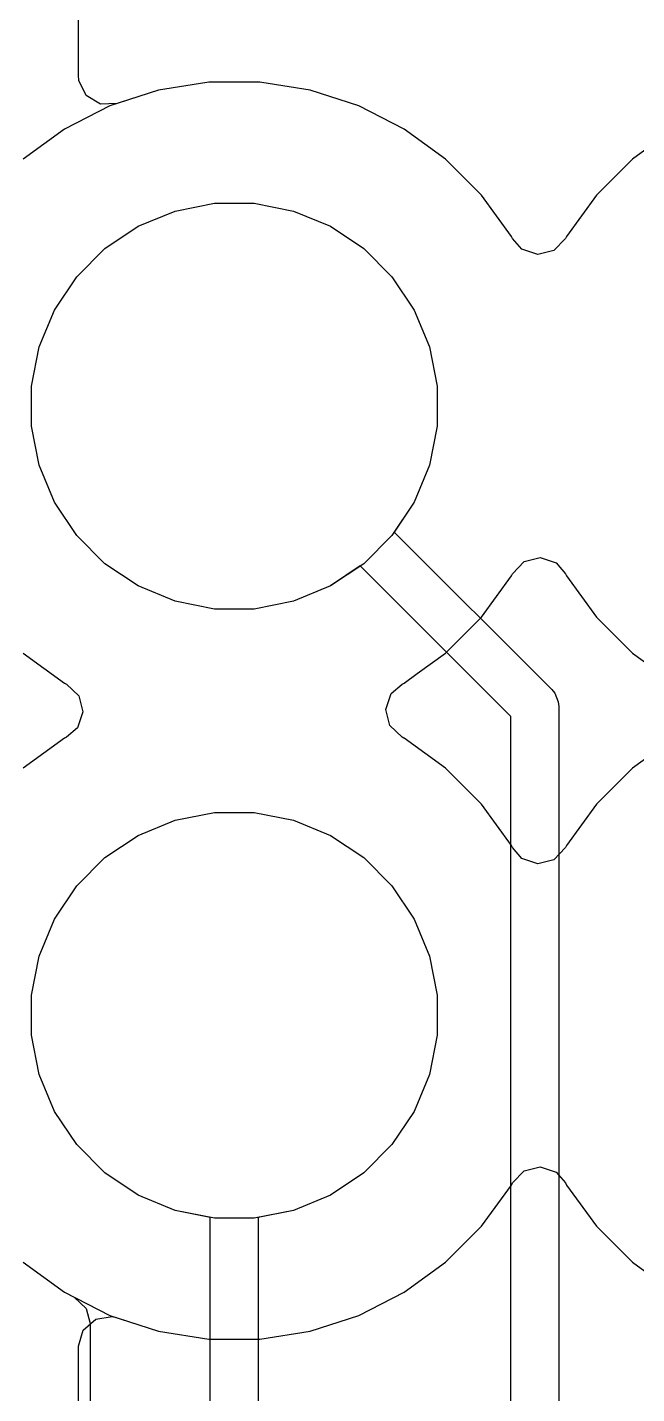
# Model space of a CAD drawing. Header units: inches. Extents: x 6.57 to 9.79, y -8.72 to -3.17.
# Drawn here: x 8.0074 to 8.1074, y -7.662 to -7.4377 of the extents above; entities that cross this region are included whole.
import ezdxf

# ---------------------------------------------------------------- set-up
doc = ezdxf.new("R2010")
doc.units = ezdxf.units.IN
doc.header["$MEASUREMENT"] = 0
doc.layers.add('F.Cu', color=13, linetype='CONTINUOUS', true_color=0xc83434)

msp = doc.modelspace()

# ---------------------------------------------------------------- linework, layer by layer
at = {"layer": 'F.Cu', "linetype": 'CONTINUOUS'}
for p, q in [((8.01577, -7.44558), (8.01577, -6.88189)), ((8.01577, -7.44558), (8.01577, -7.26689)), ((8.01584, -7.44641), (8.01577, -7.44558)), ((8.01584, -7.44641), (8.01577, -7.44558)), ((8.01705, -7.44888), (8.01584, -7.44641)), ((8.01705, -7.44888), (8.01584, -7.44641)), ((8.03685, -7.44677), (8.02892, -7.44802)), ((8.03685, -7.44677), (8.02892, -7.44802)), ((8.03685, -7.44677), (8.02892, -7.44802)), ((8.03685, -7.44677), (8.02892, -7.44802)), ((8.03719, -7.44671), (8.03685, -7.44677)), ((8.03719, -7.44671), (8.03685, -7.44677)), ((8.03719, -7.44671), (8.03685, -7.44677)), ((8.03719, -7.44671), (8.03685, -7.44677)), ((8.04555, -7.44671), (8.03719, -7.44671)), ((8.04555, -7.44671), (8.03719, -7.44671)), ((8.04555, -7.44671), (8.03719, -7.44671)), ((8.04555, -7.44671), (8.03719, -7.44671)), ((8.04589, -7.44677), (8.04555, -7.44671)), ((8.04589, -7.44677), (8.04555, -7.44671)), ((8.04589, -7.44677), (8.04555, -7.44671)), ((8.04589, -7.44677), (8.04555, -7.44671)), ((8.05382, -7.44802), (8.04589, -7.44677)), ((8.05382, -7.44802), (8.04589, -7.44677)), ((8.05382, -7.44802), (8.04589, -7.44677)), ((8.05382, -7.44802), (8.04589, -7.44677)), ((8.01941, -7.4503), (8.01705, -7.44888)), ((8.01941, -7.4503), (8.01705, -7.44888)), ((8.02892, -7.44802), (8.02096, -7.45061)), ((8.02892, -7.44802), (8.02096, -7.45061)), ((8.02892, -7.44802), (8.02216, -7.45022)), ((8.02892, -7.44802), (8.02216, -7.45022)), ((8.06178, -7.45061), (8.05382, -7.44802)), ((8.05382, -7.44802), (8.05382, -7.44802)), ((8.05382, -7.44802), (8.05382, -7.44802)), ((8.06178, -7.45061), (8.05382, -7.44802)), ((8.05382, -7.44802), (8.05382, -7.44802)), ((8.05382, -7.44802), (8.05382, -7.44802)), ((8.06178, -7.45061), (8.05382, -7.44802)), ((8.05382, -7.44802), (8.05382, -7.44802)), ((8.05382, -7.44802), (8.05382, -7.44802)), ((8.06178, -7.45061), (8.05382, -7.44802)), ((8.05382, -7.44802), (8.05382, -7.44802)), ((8.05382, -7.44802), (8.05382, -7.44802)), ((8.02096, -7.45061), (8.0135, -7.45441)), ((8.02096, -7.45061), (8.0135, -7.45441)), ((8.02216, -7.45022), (8.01941, -7.4503)), ((8.02216, -7.45022), (8.01941, -7.4503)), ((8.06924, -7.45441), (8.06178, -7.45061)), ((8.06178, -7.45061), (8.06178, -7.45061)), ((8.06178, -7.45061), (8.06178, -7.45061)), ((8.06924, -7.45441), (8.06178, -7.45061)), ((8.06178, -7.45061), (8.06178, -7.45061)), ((8.06178, -7.45061), (8.06178, -7.45061)), ((8.06924, -7.45441), (8.06178, -7.45061)), ((8.06178, -7.45061), (8.06178, -7.45061)), ((8.06178, -7.45061), (8.06178, -7.45061)), ((8.06924, -7.45441), (8.06178, -7.45061)), ((8.06178, -7.45061), (8.06178, -7.45061)), ((8.06178, -7.45061), (8.06178, -7.45061)), ((8.0135, -7.45441), (8.00673, -7.45933)), ((8.0135, -7.45441), (8.00673, -7.45933)), ((8.07601, -7.45933), (8.06924, -7.45441)), ((8.07601, -7.45933), (8.06924, -7.45441)), ((8.07601, -7.45933), (8.06924, -7.45441)), ((8.07601, -7.45933), (8.06924, -7.45441)), ((8.1135, -7.45441), (8.10673, -7.45933)), ((8.1135, -7.45441), (8.10673, -7.45933)), ((8.1135, -7.45441), (8.10673, -7.45933)), ((8.1135, -7.45441), (8.10673, -7.45933)), ((8.08193, -7.46525), (8.07601, -7.45933)), ((8.08193, -7.46525), (8.07601, -7.45933)), ((8.08193, -7.46525), (8.07601, -7.45933)), ((8.08193, -7.46525), (8.07601, -7.45933)), ((8.10673, -7.45933), (8.10081, -7.46525)), ((8.10673, -7.45933), (8.10081, -7.46525)), ((8.10673, -7.45933), (8.10081, -7.46525)), ((8.10673, -7.45933), (8.10081, -7.46525)), ((8.03166, -7.46786), (8.03809, -7.46658)), ((8.03166, -7.46786), (8.03809, -7.46658)), ((8.03166, -7.46786), (8.03809, -7.46658)), ((8.03166, -7.46786), (8.03809, -7.46658)), ((8.03809, -7.46658), (8.04465, -7.46658)), ((8.03809, -7.46658), (8.04465, -7.46658)), ((8.03809, -7.46658), (8.04465, -7.46658)), ((8.03809, -7.46658), (8.04465, -7.46658)), ((8.04465, -7.46658), (8.05108, -7.46786)), ((8.04465, -7.46658), (8.05108, -7.46786)), ((8.04465, -7.46658), (8.05108, -7.46786)), ((8.04465, -7.46658), (8.05108, -7.46786)), ((8.08684, -7.47202), (8.08193, -7.46525)), ((8.08684, -7.47202), (8.08193, -7.46525)), ((8.08684, -7.47202), (8.08193, -7.46525)), ((8.08684, -7.47202), (8.08193, -7.46525)), ((8.10081, -7.46525), (8.0959, -7.47202)), ((8.10081, -7.46525), (8.0959, -7.47202)), ((8.10081, -7.46525), (8.0959, -7.47202)), ((8.10081, -7.46525), (8.0959, -7.47202)), ((8.0256, -7.47037), (8.03166, -7.46786)), ((8.0256, -7.47037), (8.03166, -7.46786)), ((8.0256, -7.47037), (8.03166, -7.46786)), ((8.0256, -7.47037), (8.03166, -7.46786)), ((8.05108, -7.46786), (8.05715, -7.47037)), ((8.05108, -7.46786), (8.05715, -7.47037)), ((8.05108, -7.46786), (8.05715, -7.47037)), ((8.05108, -7.46786), (8.05715, -7.47037)), ((8.02014, -7.47401), (8.0256, -7.47037)), ((8.02014, -7.47401), (8.0256, -7.47037)), ((8.02014, -7.47401), (8.0256, -7.47037)), ((8.02014, -7.47401), (8.0256, -7.47037)), ((8.05715, -7.47037), (8.0626, -7.47401)), ((8.05715, -7.47037), (8.0626, -7.47401)), ((8.05715, -7.47037), (8.0626, -7.47401)), ((8.05715, -7.47037), (8.0626, -7.47401)), ((8.08702, -7.47236), (8.08684, -7.47202)), ((8.08702, -7.47236), (8.08684, -7.47202)), ((8.08702, -7.47236), (8.08684, -7.47202)), ((8.08702, -7.47236), (8.08684, -7.47202)), ((8.08856, -7.47413), (8.08702, -7.47236)), ((8.08856, -7.47413), (8.08702, -7.47236)), ((8.08856, -7.47413), (8.08702, -7.47236)), ((8.08856, -7.47413), (8.08702, -7.47236)), ((8.09572, -7.47236), (8.09383, -7.47436)), ((8.09572, -7.47236), (8.09383, -7.47436)), ((8.09572, -7.47236), (8.09383, -7.47436)), ((8.09572, -7.47236), (8.09383, -7.47436)), ((8.0959, -7.47202), (8.09572, -7.47236)), ((8.0959, -7.47202), (8.09572, -7.47236)), ((8.0959, -7.47202), (8.09572, -7.47236)), ((8.0959, -7.47202), (8.09572, -7.47236)), ((8.0155, -7.47865), (8.02014, -7.47401)), ((8.0155, -7.47865), (8.02014, -7.47401)), ((8.0155, -7.47865), (8.02014, -7.47401)), ((8.0155, -7.47865), (8.02014, -7.47401)), ((8.0626, -7.47401), (8.06724, -7.47865)), ((8.0626, -7.47401), (8.06724, -7.47865)), ((8.0626, -7.47401), (8.06724, -7.47865)), ((8.0626, -7.47401), (8.06724, -7.47865)), ((8.09116, -7.47502), (8.08856, -7.47413)), ((8.09116, -7.47502), (8.08856, -7.47413)), ((8.09116, -7.47502), (8.08856, -7.47413)), ((8.09116, -7.47502), (8.08856, -7.47413)), ((8.09383, -7.47436), (8.09116, -7.47502)), ((8.09383, -7.47436), (8.09116, -7.47502)), ((8.09383, -7.47436), (8.09116, -7.47502)), ((8.09383, -7.47436), (8.09116, -7.47502)), ((8.01186, -7.48411), (8.0155, -7.47865)), ((8.01186, -7.48411), (8.0155, -7.47865)), ((8.01186, -7.48411), (8.0155, -7.47865)), ((8.01186, -7.48411), (8.0155, -7.47865)), ((8.06724, -7.47865), (8.07088, -7.48411)), ((8.06724, -7.47865), (8.07088, -7.48411)), ((8.06724, -7.47865), (8.07088, -7.48411)), ((8.06724, -7.47865), (8.07088, -7.48411)), ((8.00935, -7.49017), (8.01186, -7.48411)), ((8.00935, -7.49017), (8.01186, -7.48411)), ((8.00935, -7.49017), (8.01186, -7.48411)), ((8.00935, -7.49017), (8.01186, -7.48411)), ((8.07088, -7.48411), (8.07339, -7.49017)), ((8.07088, -7.48411), (8.07339, -7.49017)), ((8.07088, -7.48411), (8.07339, -7.49017)), ((8.07088, -7.48411), (8.07339, -7.49017)), ((8.00807, -7.4966), (8.00935, -7.49017)), ((8.00807, -7.4966), (8.00935, -7.49017)), ((8.00807, -7.4966), (8.00935, -7.49017)), ((8.00807, -7.4966), (8.00935, -7.49017)), ((8.07339, -7.49017), (8.07467, -7.4966)), ((8.07339, -7.49017), (8.07467, -7.4966)), ((8.07339, -7.49017), (8.07467, -7.4966)), ((8.07339, -7.49017), (8.07467, -7.4966)), ((8.00807, -7.50316), (8.00807, -7.4966)), ((8.00807, -7.50316), (8.00807, -7.4966)), ((8.00807, -7.50316), (8.00807, -7.4966)), ((8.00807, -7.50316), (8.00807, -7.4966)), ((8.07467, -7.4966), (8.07467, -7.50316)), ((8.07467, -7.4966), (8.07467, -7.50316)), ((8.07467, -7.4966), (8.07467, -7.50316)), ((8.07467, -7.4966), (8.07467, -7.50316)), ((8.00935, -7.5096), (8.00807, -7.50316)), ((8.00935, -7.5096), (8.00807, -7.50316)), ((8.00935, -7.5096), (8.00807, -7.50316)), ((8.00935, -7.5096), (8.00807, -7.50316)), ((8.07467, -7.50316), (8.07339, -7.5096)), ((8.07467, -7.50316), (8.07339, -7.5096)), ((8.07467, -7.50316), (8.07339, -7.5096)), ((8.07467, -7.50316), (8.07339, -7.5096)), ((8.01186, -7.51566), (8.00935, -7.5096)), ((8.01186, -7.51566), (8.00935, -7.5096)), ((8.01186, -7.51566), (8.00935, -7.5096)), ((8.01186, -7.51566), (8.00935, -7.5096)), ((8.07339, -7.5096), (8.07088, -7.51566)), ((8.07339, -7.5096), (8.07088, -7.51566)), ((8.07339, -7.5096), (8.07088, -7.51566)), ((8.07339, -7.5096), (8.07088, -7.51566)), ((8.0155, -7.52111), (8.01186, -7.51566)), ((8.0155, -7.52111), (8.01186, -7.51566)), ((8.0155, -7.52111), (8.01186, -7.51566)), ((8.0155, -7.52111), (8.01186, -7.51566)), ((8.07088, -7.51566), (8.06724, -7.52111)), ((8.07088, -7.51566), (8.06724, -7.52111)), ((8.07088, -7.51566), (8.06724, -7.52111)), ((8.07088, -7.51566), (8.06761, -7.52056)), ((8.06761, -7.52056), (8.09347, -7.54641)), ((8.02014, -7.52575), (8.0155, -7.52111)), ((8.02014, -7.52575), (8.0155, -7.52111)), ((8.02014, -7.52575), (8.0155, -7.52111)), ((8.02014, -7.52575), (8.0155, -7.52111)), ((8.06724, -7.52111), (8.0626, -7.52575)), ((8.06724, -7.52111), (8.0626, -7.52575)), ((8.06724, -7.52111), (8.0626, -7.52575)), ((8.08891, -7.5254), (8.09158, -7.52474)), ((8.09158, -7.52474), (8.09418, -7.52563)), ((8.0256, -7.5294), (8.02014, -7.52575)), ((8.0256, -7.5294), (8.02014, -7.52575)), ((8.0256, -7.5294), (8.02014, -7.52575)), ((8.0256, -7.5294), (8.02014, -7.52575)), ((8.0626, -7.52575), (8.05715, -7.5294)), ((8.0626, -7.52575), (8.05715, -7.5294)), ((8.0626, -7.52575), (8.05715, -7.5294)), ((8.06204, -7.52612), (8.05715, -7.5294)), ((8.08675, -7.55083), (8.06204, -7.52612)), ((8.08684, -7.52775), (8.08702, -7.5274)), ((8.08702, -7.5274), (8.08891, -7.5254)), ((8.09418, -7.52563), (8.09572, -7.5274)), ((8.09572, -7.5274), (8.0959, -7.52775)), ((8.03166, -7.53191), (8.0256, -7.5294)), ((8.03166, -7.53191), (8.0256, -7.5294)), ((8.03166, -7.53191), (8.0256, -7.5294)), ((8.03166, -7.53191), (8.0256, -7.5294)), ((8.05715, -7.5294), (8.05108, -7.53191)), ((8.05715, -7.5294), (8.05108, -7.53191)), ((8.05715, -7.5294), (8.05108, -7.53191)), ((8.05715, -7.5294), (8.05108, -7.53191)), ((8.08193, -7.53452), (8.08684, -7.52775)), ((8.08684, -7.52775), (8.08684, -7.52775)), ((8.08684, -7.52775), (8.08684, -7.52775)), ((8.0959, -7.52775), (8.10081, -7.53452)), ((8.03809, -7.53319), (8.03166, -7.53191)), ((8.03809, -7.53319), (8.03166, -7.53191)), ((8.03809, -7.53319), (8.03166, -7.53191)), ((8.03809, -7.53319), (8.03166, -7.53191)), ((8.05108, -7.53191), (8.04465, -7.53319)), ((8.05108, -7.53191), (8.04465, -7.53319)), ((8.05108, -7.53191), (8.04465, -7.53319)), ((8.05108, -7.53191), (8.04465, -7.53319)), ((8.04465, -7.53319), (8.03809, -7.53319)), ((8.04465, -7.53319), (8.03809, -7.53319)), ((8.04465, -7.53319), (8.03809, -7.53319)), ((8.04465, -7.53319), (8.03809, -7.53319)), ((8.07601, -7.54044), (8.08193, -7.53452)), ((8.08193, -7.53452), (8.08193, -7.53452)), ((8.08193, -7.53452), (8.08193, -7.53452)), ((8.10081, -7.53452), (8.10673, -7.54044)), ((8.00673, -7.54044), (8.0135, -7.54536)), ((8.07139, -7.54379), (8.07601, -7.54044)), ((8.07601, -7.54044), (8.07601, -7.54044)), ((8.07601, -7.54044), (8.07601, -7.54044)), ((8.10673, -7.54044), (8.1135, -7.54536)), ((8.0135, -7.54536), (8.01385, -7.54553)), ((8.06889, -7.54553), (8.06924, -7.54536)), ((8.06924, -7.54536), (8.07139, -7.54379)), ((8.01385, -7.54553), (8.01585, -7.54742)), ((8.01585, -7.54742), (8.01651, -7.55009)), ((8.06623, -7.54967), (8.06712, -7.54707)), ((8.06712, -7.54707), (8.06889, -7.54553)), ((8.09347, -7.54641), (8.09396, -7.54701)), ((8.09396, -7.54701), (8.09454, -7.54843)), ((8.06689, -7.55234), (8.06623, -7.54967)), ((8.09454, -7.54843), (8.09462, -7.5492)), ((8.09462, -7.5492), (8.09462, -7.69291)), ((8.01651, -7.55009), (8.01562, -7.5527)), ((8.08675, -7.69291), (8.08675, -7.55083)), ((8.0135, -7.55441), (8.00673, -7.55933)), ((8.01385, -7.55423), (8.0135, -7.55441)), ((8.01562, -7.5527), (8.01385, -7.55423)), ((8.06889, -7.55423), (8.06689, -7.55234)), ((8.06921, -7.55439), (8.06889, -7.55423)), ((8.06924, -7.55441), (8.06921, -7.55439)), ((8.07601, -7.55933), (8.06924, -7.55441)), ((8.1135, -7.55441), (8.10673, -7.55933)), ((8.08193, -7.56525), (8.07601, -7.55933)), ((8.10673, -7.55933), (8.10081, -7.56525)), ((8.08684, -7.57202), (8.08193, -7.56525)), ((8.10081, -7.56525), (8.0959, -7.57202)), ((8.0256, -7.57037), (8.03166, -7.56786)), ((8.0256, -7.57037), (8.03166, -7.56786)), ((8.0256, -7.57037), (8.03166, -7.56786)), ((8.0256, -7.57037), (8.03166, -7.56786)), ((8.03166, -7.56786), (8.03809, -7.56658)), ((8.03166, -7.56786), (8.03809, -7.56658)), ((8.03166, -7.56786), (8.03809, -7.56658)), ((8.03166, -7.56786), (8.03809, -7.56658)), ((8.03809, -7.56658), (8.04465, -7.56658)), ((8.03809, -7.56658), (8.04465, -7.56658)), ((8.03809, -7.56658), (8.04465, -7.56658)), ((8.03809, -7.56658), (8.04465, -7.56658)), ((8.04465, -7.56658), (8.05108, -7.56786)), ((8.04465, -7.56658), (8.05108, -7.56786)), ((8.04465, -7.56658), (8.05108, -7.56786)), ((8.04465, -7.56658), (8.05108, -7.56786)), ((8.05108, -7.56786), (8.05715, -7.57037)), ((8.05108, -7.56786), (8.05715, -7.57037)), ((8.05108, -7.56786), (8.05715, -7.57037)), ((8.05108, -7.56786), (8.05715, -7.57037)), ((8.02014, -7.57401), (8.0256, -7.57037)), ((8.02014, -7.57401), (8.0256, -7.57037)), ((8.02014, -7.57401), (8.0256, -7.57037)), ((8.02014, -7.57401), (8.0256, -7.57037)), ((8.05715, -7.57037), (8.0626, -7.57401)), ((8.05715, -7.57037), (8.0626, -7.57401)), ((8.05715, -7.57037), (8.0626, -7.57401)), ((8.05715, -7.57037), (8.0626, -7.57401)), ((8.08702, -7.57236), (8.08684, -7.57202)), ((8.08856, -7.57413), (8.08702, -7.57236)), ((8.09572, -7.57236), (8.09383, -7.57436)), ((8.0959, -7.57202), (8.09572, -7.57236)), ((8.0155, -7.57865), (8.02014, -7.57401)), ((8.0155, -7.57865), (8.02014, -7.57401)), ((8.0155, -7.57865), (8.02014, -7.57401)), ((8.0155, -7.57865), (8.02014, -7.57401)), ((8.0626, -7.57401), (8.06724, -7.57865)), ((8.0626, -7.57401), (8.06724, -7.57865)), ((8.0626, -7.57401), (8.06724, -7.57865)), ((8.0626, -7.57401), (8.06724, -7.57865)), ((8.09116, -7.57502), (8.08856, -7.57413)), ((8.09383, -7.57436), (8.09116, -7.57502)), ((8.01186, -7.58411), (8.0155, -7.57865)), ((8.01186, -7.58411), (8.0155, -7.57865)), ((8.01186, -7.58411), (8.0155, -7.57865)), ((8.01186, -7.58411), (8.0155, -7.57865)), ((8.06724, -7.57865), (8.07088, -7.58411)), ((8.06724, -7.57865), (8.07088, -7.58411)), ((8.06724, -7.57865), (8.07088, -7.58411)), ((8.06724, -7.57865), (8.07088, -7.58411)), ((8.00935, -7.59017), (8.01186, -7.58411)), ((8.00935, -7.59017), (8.01186, -7.58411)), ((8.00935, -7.59017), (8.01186, -7.58411)), ((8.00935, -7.59017), (8.01186, -7.58411)), ((8.07088, -7.58411), (8.07339, -7.59017)), ((8.07088, -7.58411), (8.07339, -7.59017)), ((8.07088, -7.58411), (8.07339, -7.59017)), ((8.07088, -7.58411), (8.07339, -7.59017)), ((8.00807, -7.5966), (8.00935, -7.59017)), ((8.00807, -7.5966), (8.00935, -7.59017)), ((8.00807, -7.5966), (8.00935, -7.59017)), ((8.00807, -7.5966), (8.00935, -7.59017)), ((8.07339, -7.59017), (8.07467, -7.5966)), ((8.07339, -7.59017), (8.07467, -7.5966)), ((8.07339, -7.59017), (8.07467, -7.5966)), ((8.07339, -7.59017), (8.07467, -7.5966)), ((8.00807, -7.60316), (8.00807, -7.5966)), ((8.00807, -7.60316), (8.00807, -7.5966)), ((8.00807, -7.60316), (8.00807, -7.5966)), ((8.00807, -7.60316), (8.00807, -7.5966)), ((8.07467, -7.5966), (8.07467, -7.60316)), ((8.07467, -7.5966), (8.07467, -7.60316)), ((8.07467, -7.5966), (8.07467, -7.60316)), ((8.07467, -7.5966), (8.07467, -7.60316)), ((8.00935, -7.6096), (8.00807, -7.60316)), ((8.00935, -7.6096), (8.00807, -7.60316)), ((8.00935, -7.6096), (8.00807, -7.60316)), ((8.00935, -7.6096), (8.00807, -7.60316)), ((8.07467, -7.60316), (8.07339, -7.6096)), ((8.07467, -7.60316), (8.07339, -7.6096)), ((8.07467, -7.60316), (8.07339, -7.6096)), ((8.07467, -7.60316), (8.07339, -7.6096)), ((8.01186, -7.61566), (8.00935, -7.6096)), ((8.01186, -7.61566), (8.00935, -7.6096)), ((8.01186, -7.61566), (8.00935, -7.6096)), ((8.01186, -7.61566), (8.00935, -7.6096)), ((8.07339, -7.6096), (8.07088, -7.61566)), ((8.07339, -7.6096), (8.07088, -7.61566)), ((8.07339, -7.6096), (8.07088, -7.61566)), ((8.07339, -7.6096), (8.07088, -7.61566)), ((8.0155, -7.62111), (8.01186, -7.61566)), ((8.0155, -7.62111), (8.01186, -7.61566)), ((8.0155, -7.62111), (8.01186, -7.61566)), ((8.0155, -7.62111), (8.01186, -7.61566)), ((8.07088, -7.61566), (8.06724, -7.62111)), ((8.07088, -7.61566), (8.06724, -7.62111)), ((8.07088, -7.61566), (8.06724, -7.62111)), ((8.07088, -7.61566), (8.06724, -7.62111)), ((8.02014, -7.62575), (8.0155, -7.62111)), ((8.02014, -7.62575), (8.0155, -7.62111)), ((8.02014, -7.62575), (8.0155, -7.62111)), ((8.02014, -7.62575), (8.0155, -7.62111)), ((8.06724, -7.62111), (8.0626, -7.62575)), ((8.06724, -7.62111), (8.0626, -7.62575)), ((8.06724, -7.62111), (8.0626, -7.62575)), ((8.06724, -7.62111), (8.0626, -7.62575)), ((8.0256, -7.6294), (8.02014, -7.62575)), ((8.0256, -7.6294), (8.02014, -7.62575)), ((8.0256, -7.6294), (8.02014, -7.62575)), ((8.0256, -7.6294), (8.02014, -7.62575)), ((8.0626, -7.62575), (8.05715, -7.6294)), ((8.0626, -7.62575), (8.05715, -7.6294)), ((8.0626, -7.62575), (8.05715, -7.6294)), ((8.0626, -7.62575), (8.05715, -7.6294)), ((8.08702, -7.6274), (8.08891, -7.6254)), ((8.08702, -7.6274), (8.08891, -7.6254)), ((8.08702, -7.6274), (8.08891, -7.6254)), ((8.08891, -7.6254), (8.09158, -7.62474)), ((8.08891, -7.6254), (8.09158, -7.62474)), ((8.08891, -7.6254), (8.09158, -7.62474)), ((8.09158, -7.62474), (8.09418, -7.62563)), ((8.09158, -7.62474), (8.09418, -7.62563)), ((8.09158, -7.62474), (8.09418, -7.62563)), ((8.09418, -7.62563), (8.09572, -7.6274)), ((8.09418, -7.62563), (8.09572, -7.6274)), ((8.09418, -7.62563), (8.09572, -7.6274)), ((8.08193, -7.63452), (8.08684, -7.62775)), ((8.08193, -7.63452), (8.08684, -7.62775)), ((8.08193, -7.63452), (8.08684, -7.62775)), ((8.08684, -7.62775), (8.08702, -7.6274)), ((8.08684, -7.62775), (8.08702, -7.6274)), ((8.08684, -7.62775), (8.08702, -7.6274)), ((8.08684, -7.62775), (8.08684, -7.62775)), ((8.08684, -7.62775), (8.08684, -7.62775)), ((8.08684, -7.62775), (8.08684, -7.62775)), ((8.08684, -7.62775), (8.08684, -7.62775)), ((8.08684, -7.62775), (8.08684, -7.62775)), ((8.08684, -7.62775), (8.08684, -7.62775)), ((8.09572, -7.6274), (8.0959, -7.62775)), ((8.09572, -7.6274), (8.0959, -7.62775)), ((8.09572, -7.6274), (8.0959, -7.62775)), ((8.0959, -7.62775), (8.10081, -7.63452)), ((8.0959, -7.62775), (8.10081, -7.63452)), ((8.0959, -7.62775), (8.10081, -7.63452)), ((8.03166, -7.63191), (8.0256, -7.6294)), ((8.03166, -7.63191), (8.0256, -7.6294)), ((8.03166, -7.63191), (8.0256, -7.6294)), ((8.03166, -7.63191), (8.0256, -7.6294)), ((8.05715, -7.6294), (8.05108, -7.63191)), ((8.05715, -7.6294), (8.05108, -7.63191)), ((8.05715, -7.6294), (8.05108, -7.63191)), ((8.05715, -7.6294), (8.05108, -7.63191)), ((8.03809, -7.63319), (8.03166, -7.63191)), ((8.03743, -7.63306), (8.03166, -7.63191)), ((8.03809, -7.63319), (8.03166, -7.63191)), ((8.03809, -7.63319), (8.03166, -7.63191)), ((8.05108, -7.63191), (8.04465, -7.63319)), ((8.05108, -7.63191), (8.04465, -7.63319)), ((8.05108, -7.63191), (8.04465, -7.63319)), ((8.05108, -7.63191), (8.04531, -7.63306)), ((8.03743, -7.72124), (8.03743, -7.63306)), ((8.04465, -7.63319), (8.03809, -7.63319)), ((8.04465, -7.63319), (8.03809, -7.63319)), ((8.04465, -7.63319), (8.03809, -7.63319)), ((8.04531, -7.63306), (8.04531, -7.7196)), ((8.07601, -7.64044), (8.08193, -7.63452)), ((8.07601, -7.64044), (8.08193, -7.63452)), ((8.07601, -7.64044), (8.08193, -7.63452)), ((8.08193, -7.63452), (8.08193, -7.63452)), ((8.08193, -7.63452), (8.08193, -7.63452)), ((8.08193, -7.63452), (8.08193, -7.63452)), ((8.08193, -7.63452), (8.08193, -7.63452)), ((8.08193, -7.63452), (8.08193, -7.63452)), ((8.08193, -7.63452), (8.08193, -7.63452)), ((8.10081, -7.63452), (8.10673, -7.64044)), ((8.10081, -7.63452), (8.10673, -7.64044)), ((8.10081, -7.63452), (8.10673, -7.64044)), ((8.00673, -7.64044), (8.0135, -7.64536)), ((8.00673, -7.64044), (8.0135, -7.64536)), ((8.00673, -7.64044), (8.0135, -7.64536)), ((8.07264, -7.64289), (8.07601, -7.64044)), ((8.07264, -7.64289), (8.07601, -7.64044)), ((8.07264, -7.64289), (8.07601, -7.64044)), ((8.07601, -7.64044), (8.07601, -7.64044)), ((8.07601, -7.64044), (8.07601, -7.64044)), ((8.07601, -7.64044), (8.07601, -7.64044)), ((8.07601, -7.64044), (8.07601, -7.64044)), ((8.07601, -7.64044), (8.07601, -7.64044)), ((8.07601, -7.64044), (8.07601, -7.64044)), ((8.10673, -7.64044), (8.1135, -7.64536)), ((8.10673, -7.64044), (8.1135, -7.64536)), ((8.10673, -7.64044), (8.1135, -7.64536)), ((8.06924, -7.64536), (8.07264, -7.64289)), ((8.06924, -7.64536), (8.07264, -7.64289)), ((8.06924, -7.64536), (8.07264, -7.64289)), ((8.0135, -7.64536), (8.0135, -7.64536)), ((8.0135, -7.64536), (8.01506, -7.64615)), ((8.0135, -7.64536), (8.0135, -7.64536)), ((8.0135, -7.64536), (8.0135, -7.64536)), ((8.0135, -7.64536), (8.02096, -7.64916)), ((8.0135, -7.64536), (8.0135, -7.64536)), ((8.0135, -7.64536), (8.0135, -7.64536)), ((8.0135, -7.64536), (8.02096, -7.64916)), ((8.01506, -7.64615), (8.01706, -7.64804)), ((8.06178, -7.64916), (8.06924, -7.64536)), ((8.06178, -7.64916), (8.06924, -7.64536)), ((8.06178, -7.64916), (8.06924, -7.64536)), ((8.01706, -7.64804), (8.01773, -7.6505)), ((8.01654, -7.65155), (8.01862, -7.64975)), ((8.01773, -7.6505), (8.01773, -7.71782)), ((8.01862, -7.64975), (8.02134, -7.64936)), ((8.02096, -7.64916), (8.02892, -7.65174)), ((8.02096, -7.64916), (8.02892, -7.65174)), ((8.02134, -7.64936), (8.02216, -7.64955)), ((8.02216, -7.64955), (8.02892, -7.65174)), ((8.05382, -7.65174), (8.06178, -7.64916)), ((8.05382, -7.65174), (8.06178, -7.64916)), ((8.05382, -7.65174), (8.06178, -7.64916)), ((8.01577, -7.65419), (8.01654, -7.65155)), ((8.02892, -7.65174), (8.03719, -7.65305)), ((8.02892, -7.65174), (8.03719, -7.65305)), ((8.02892, -7.65174), (8.03719, -7.65305)), ((8.03719, -7.65305), (8.03719, -7.65305)), ((8.03719, -7.65305), (8.04555, -7.65305)), ((8.03719, -7.65305), (8.03719, -7.65305)), ((8.03719, -7.65305), (8.04555, -7.65305)), ((8.03719, -7.65305), (8.03719, -7.65305)), ((8.03719, -7.65305), (8.04555, -7.65305)), ((8.04555, -7.65305), (8.05382, -7.65174)), ((8.04555, -7.65305), (8.05382, -7.65174)), ((8.04555, -7.65305), (8.05382, -7.65174)), ((8.04555, -7.65305), (8.04555, -7.65305)), ((8.04555, -7.65305), (8.04555, -7.65305)), ((8.04555, -7.65305), (8.04555, -7.65305)), ((8.01577, -7.83267), (8.01577, -7.65419))]:
    msp.add_line(p, q, dxfattribs=at)

doc.saveas('drawing.dxf')
